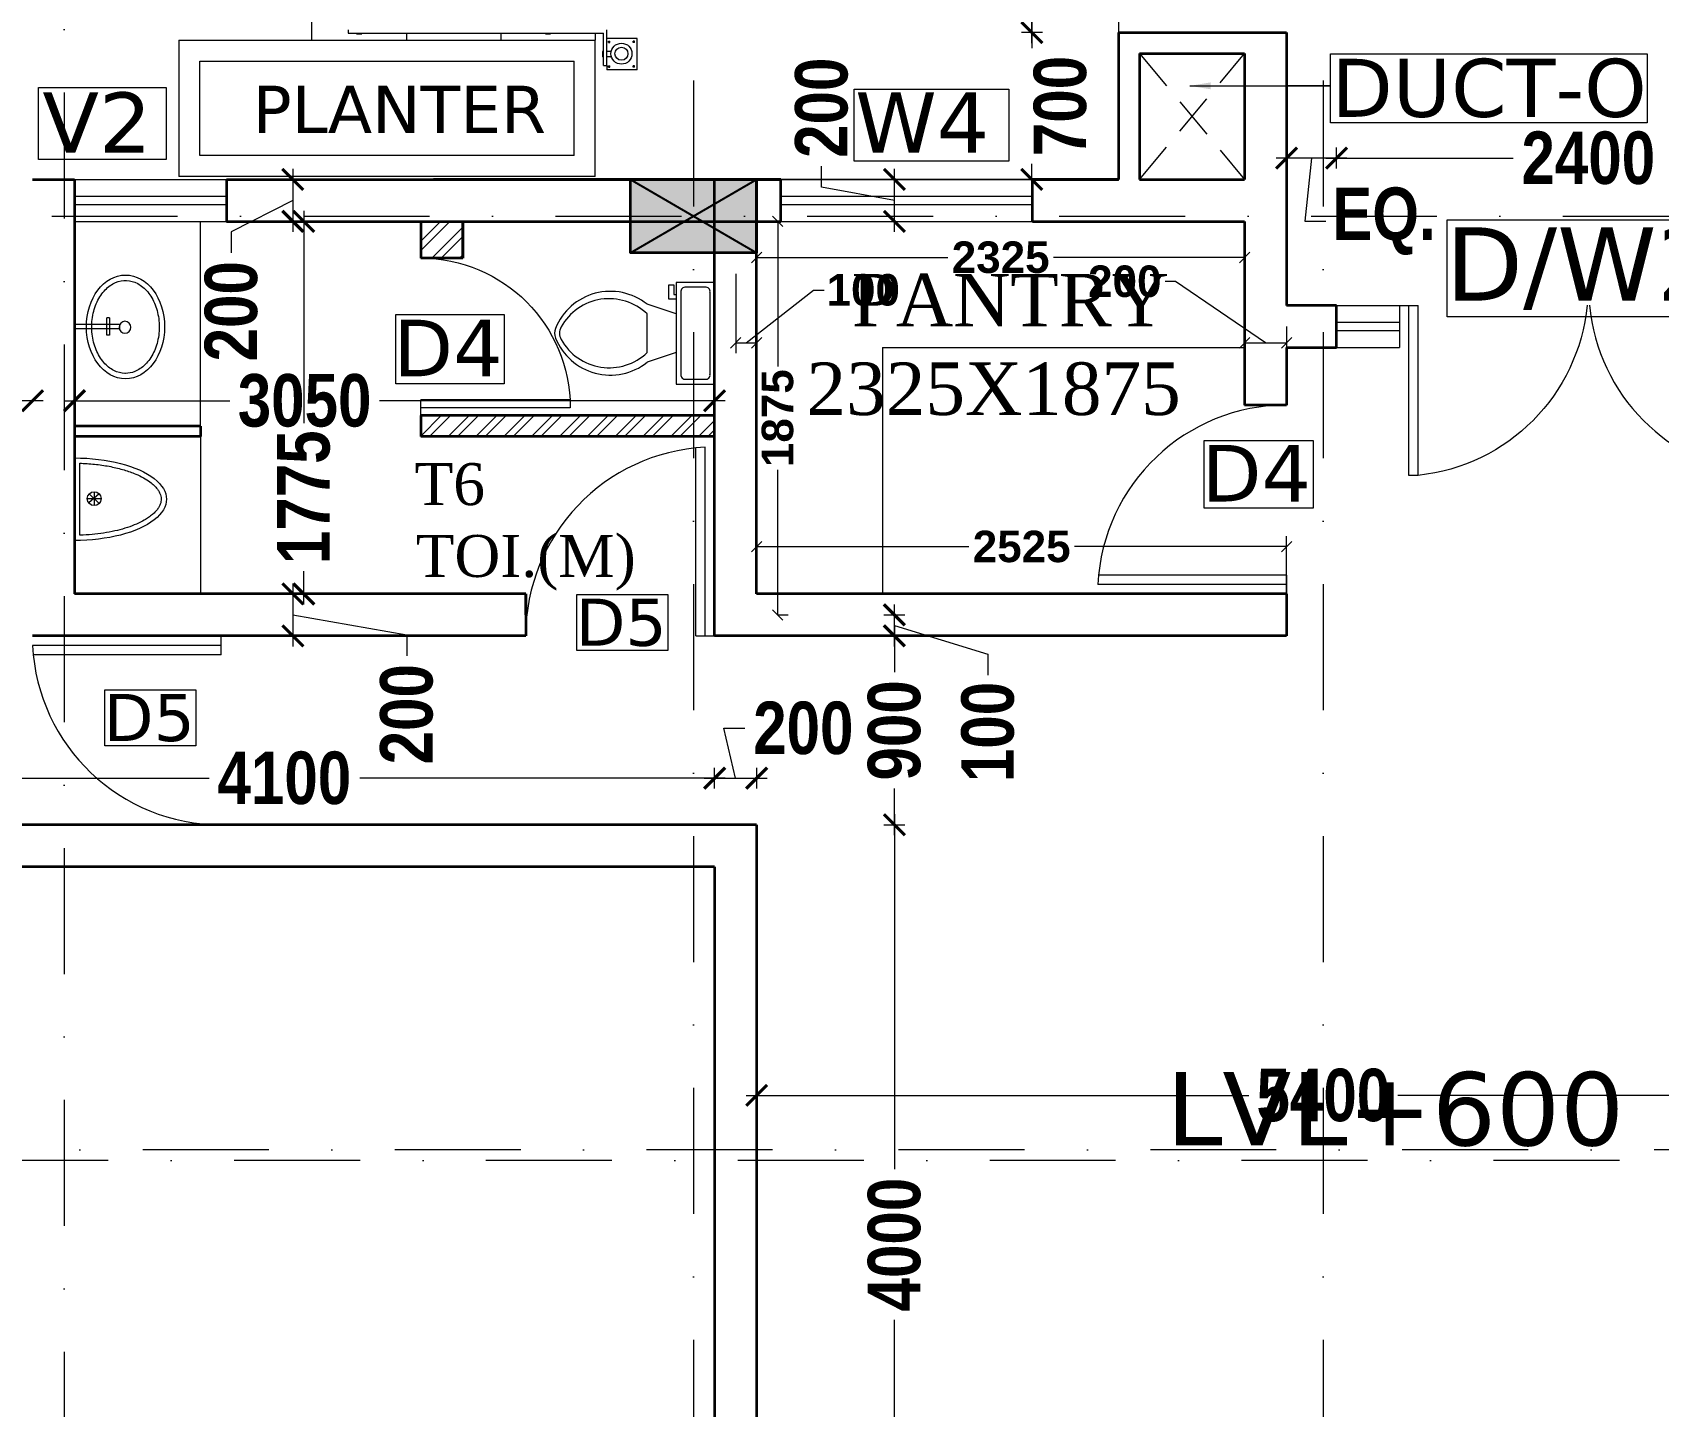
# Model space of a CAD drawing. Header units: millimetres. Extents: x -3092162 to 4513894, y -12317808 to 1849994.
# Drawn here: x -444664 to -436917, y -5877753 to -5871206 of the extents above; entities that cross this region are included whole.
import ezdxf

# ---------------------------------------------------------------- set-up
doc = ezdxf.new("R2010")
doc.units = ezdxf.units.MM
doc.header["$LTSCALE"] = 2
doc.header["$MEASUREMENT"] = 0
doc.linetypes.add('DASHDOT', pattern=[1, 0.5, -0.25, 0, -0.25])
doc.linetypes.add('DASHED2', pattern=[0.375, 0.25, -0.125])
for name, color, linetype, lineweight in [('coloumn', 10, 'Continuous', 35), ('D DIM', 250, 'Continuous', 9), ('D4', 10, 'Continuous', 5), ('D5', 10, 'Continuous', 5), ('DETAIL', 240, 'Continuous', 9), ('DOOR', 27, 'Continuous', 5), ('DUCT', 37, 'Continuous', 35), ('DW2', 10, 'Continuous', 9), ('FIXTURE', 252, 'Continuous', 0), ('glass', 5, 'Continuous', 15), ('GRID', 251, 'DASHDOT', 5), ('hatch toilet', 42, 'Continuous', 9), ('RAILING', 47, 'Continuous', 13), ('RAMP', 253, 'Continuous', 9), ('SILL', 74, 'Continuous', 9), ('STAIR', 252, 'Continuous', 9), ('TEXT', 7, 'Continuous', 13), ('VENTI', 162, 'Continuous', 5), ('WAll', 250, 'Continuous', 35), ('walls', 250, 'Continuous', 9)]:
    doc.layers.add(name, color=color, linetype=linetype, lineweight=lineweight)
doc.layers.add('DOT', color=7, linetype='DASHED2', lineweight=0, true_color=0x89067c)
doc.layers.add('duct text', color=7, linetype='Continuous', lineweight=5, true_color=0x30182a)
doc.styles.add('door', font='arial.ttf', dxfattribs={"height": 70})
doc.styles.add('INNER DIM', font='ARIALNB.TTF', dxfattribs={"height": 250})
doc.styles.add('int dim', font='arialbd.ttf', dxfattribs={"height": 200})
doc.styles.get("Standard").update_dxf_attribs({"font": 'times.ttf', "height": 500})
doc.styles.add('style2', font='verdana.ttf')
doc.dimstyles.new('DOOR', dxfattribs={"dimtxt": 100, "dimasz": 100, "dimexe": 25, "dimexo": 50, "dimgap": 25, "dimtad": 0, "dimtih": 1, "dimtoh": 1, "dimdec": 0, "dimzin": 3, "dimdsep": 46, "dimtxsty": 'door', "dimblk": 'OBLIQUE', "dimcen": 200, "dimclrd": 256, "dimclre": 256, "dimclrt": 256, "dimadec": 0, "dimazin": 0, "dimtfac": 1, "dimtdec": 0, "dimtofl": 0, "dimtmove": 2, "dimatfit": 3, "dimfxl": 300, "dimfxlon": 1, "dimfrac": 1, "dimtolj": 1, "dimtzin": 0, "dimlwd": -1, "dimlwe": -1, "dimarcsym": 0})

# ---------------------------------------------------------------- blocks, each defined once
blk = doc.blocks.new('_Oblique')
at = {"color": 0, "linetype": 'ByBlock', "lineweight": -2}
blk.add_line((-0.5, -0.5), (0.5, 0.5), dxfattribs=at)
blk = doc.blocks.new('_ArchTick')
at = {"color": 0, "linetype": 'ByBlock', "const_width": 0.15}
blk.add_lwpolyline([(-0.5, -0.5), (0.5, 0.5)], dxfattribs=at)

msp = doc.modelspace()

# ---------------------------------------------------------------- hatches: boundary and pattern name
at = {"layer": 'coloumn', "ltscale": 100}
msp.add_hatch(color=256, dxfattribs=at).paths.add_polyline_path([(-441214.7, -5871906.2), (-441214.7, -5872256.2), (-441814.7, -5872256.2), (-441814.7, -5871906.2)])

# ---------------------------------------------------------------- linework, layer by layer
at = {"layer": 'coloumn', "lineweight": 25, "ltscale": 100}
for p, q in [((-441814.7, -5872256.2), (-441214.7, -5871906.2)), ((-441814.7, -5871906.2), (-441214.7, -5872256.2))]:
    msp.add_line(p, q, dxfattribs=at)
at = {"layer": 'coloumn', "ltscale": 100}
msp.add_lwpolyline([(-441214.7, -5871906.2), (-441214.7, -5872256.2), (-441814.7, -5872256.2), (-441814.7, -5871906.2)], close=True, dxfattribs=at)
at = {"layer": 'D DIM', "ltscale": 100}
for p, q in [((-439902.7, -5871256.2), (-439902.7, -5870357.4)), ((-439902.7, -5871156.2), (-439902.7, -5871280.3)), ((-439852.7, -5871206.2), (-439952.7, -5871206.2)), ((-439852.7, -5871206.2), (-439952.7, -5871206.2)), ((-438688.9, -5871854.6), (-438688.9, -5871754.6)), ((-438451.4, -5871854.6), (-438451.4, -5871754.6)), ((-438451.4, -5871854.6), (-438451.4, -5871754.6)), ((-443423.9, -5871856.2), (-443423.9, -5872156.2)), ((-440904.4, -5871942.9), (-440904.4, -5871842.9)), ((-440557.8, -5872156.2), (-440557.8, -5871856.2)), ((-439902.7, -5871956.2), (-439902.7, -5871832.1)), ((-438401.4, -5871804.6), (-438738.9, -5871804.6)), ((-438570.2, -5871804.6), (-438601.4, -5872105.4)), ((-438501.4, -5871804.6), (-437609.4, -5871804.6)), ((-443422, -5871906.2), (-443473.9, -5871906.2)), ((-440557.8, -5872006.2), (-440904.4, -5871942.9)), ((-440607.8, -5871906.2), (-440507.8, -5871906.2)), ((-439852.7, -5871906.2), (-439952.7, -5871906.2)), ((-443423.9, -5872006.2), (-443717.4, -5872156)), ((-443422.4, -5872106.2), (-443473.9, -5872106.2)), ((-443373.5, -5872106.2), (-443322, -5872106.2)), ((-443372, -5872056.2), (-443372, -5873067.6)), ((-441198.9, -5872106.2), (-441163.9, -5872106.2)), ((-441113.9, -5872106.2), (-441113.9, -5872797.1)), ((-440607.8, -5872106.2), (-440507.8, -5872106.2)), ((-438601.4, -5872105.4), (-438501.4, -5872105.4)), ((-443717.4, -5872156), (-443717.4, -5872256)), ((-438888.9, -5872206.2), (-438888.9, -5872734.7)), ((-438888.9, -5872206.2), (-438888.9, -5872327.8)), ((-441213.9, -5872277.8), (-440303.7, -5872277.8)), ((-441213.9, -5872356.2), (-441213.9, -5872327.8)), ((-438888.9, -5872277.8), (-439799.1, -5872277.8)), ((-441313.9, -5872356.2), (-441313.9, -5872734.7)), ((-441213.9, -5872356.2), (-441213.9, -5872734.7)), ((-439217.9, -5872392.3), (-439267.9, -5872392.3)), ((-438788.9, -5872684.7), (-439217.9, -5872392.3)), ((-441263.9, -5872684.7), (-440942.4, -5872433.3)), ((-440942.4, -5872433.3), (-440892.4, -5872433.3)), ((-438688.9, -5872606.2), (-438688.9, -5872734.7)), ((-441313.9, -5872684.7), (-441213.9, -5872684.7)), ((-438888.9, -5872684.7), (-438688.9, -5872684.7)), ((-444614.3, -5872960.5), (-445908.4, -5872960.5)), ((-444514.3, -5872960.5), (-443724.1, -5872960.5)), ((-444464.3, -5873010.5), (-444464.3, -5872910.5)), ((-441364.3, -5872960.5), (-443011.7, -5872960.5)), ((-441414.3, -5873010.5), (-441414.3, -5872910.5)), ((-441113.9, -5873981.2), (-441113.9, -5873290.3)), ((-441213.9, -5873881.2), (-441213.9, -5873605.9)), ((-441213.9, -5873655.9), (-440203.7, -5873655.9)), ((-438688.9, -5873655.9), (-439699.1, -5873655.9)), ((-438688.9, -5873981.2), (-438688.9, -5873605.9)), ((-443372, -5873931.2), (-443372, -5873773.4)), ((-443423.5, -5873881.2), (-443473.5, -5873881.2)), ((-443423.5, -5873831.2), (-443423.5, -5874131.2)), ((-443372, -5873881.2), (-443422, -5873881.2)), ((-440557.8, -5874131.2), (-440557.8, -5873931.2)), ((-443423.5, -5873981.2), (-442881.5, -5874076)), ((-441113.9, -5873981.2), (-441063.9, -5873981.2)), ((-440607.8, -5873981.2), (-440507.8, -5873981.2)), ((-440557.8, -5874031.2), (-440112.2, -5874168.3)), ((-440557.8, -5874031.2), (-440557.8, -5874253.8)), ((-443423.5, -5874081.2), (-443473.5, -5874081.2)), ((-442881.5, -5874076), (-442881.5, -5874176)), ((-440607.8, -5874081.2), (-440507.8, -5874081.2)), ((-440607.8, -5874081.2), (-440507.8, -5874081.2)), ((-440112.2, -5874168.3), (-440112.2, -5874268.3)), ((-441314.1, -5874759), (-441370, -5874521)), ((-441370, -5874521), (-441270, -5874521)), ((-441414.3, -5874809), (-441414.3, -5874709)), ((-441414.3, -5874809), (-441414.3, -5874709)), ((-441213.9, -5874809), (-441213.9, -5874709)), ((-445564.3, -5874759), (-443823.2, -5874759)), ((-441364.3, -5874759), (-443105.4, -5874759)), ((-441464.3, -5874759), (-441163.9, -5874759)), ((-440557.8, -5875031.2), (-440557.8, -5874808.6)), ((-440557.8, -5874931.2), (-440557.8, -5876622.3)), ((-440607.8, -5874981.2), (-440507.8, -5874981.2)), ((-440607.8, -5874981.2), (-440507.8, -5874981.2)), ((-441263.9, -5876270.2), (-438869.1, -5876270.2)), ((-441213.9, -5876270.2), (-441213.9, -5876220.2)), ((-435763.9, -5876270.2), (-438158.7, -5876270.2)), ((-440557.8, -5879031.2), (-440557.8, -5877340.1))]:
    msp.add_line(p, q, dxfattribs=at)
at = {"layer": 'D4'}
for p, q in [((-442932.6, -5872549.9), (-442417.1, -5872549.9)), ((-442932.6, -5872879.5), (-442932.6, -5872549.9)), ((-442417.1, -5872549.9), (-442417.1, -5872879.5)), ((-442417.1, -5872879.5), (-442932.6, -5872879.5)), ((-439081.4, -5873150.2), (-438562.2, -5873150.2)), ((-439081.4, -5873472.4), (-439081.4, -5873150.2)), ((-438562.2, -5873150.2), (-438562.2, -5873472.4)), ((-438562.2, -5873472.4), (-439081.4, -5873472.4))]:
    msp.add_line(p, q, dxfattribs=at)
at = {"layer": 'D5'}
for p, q in [((-442070.8, -5873883.8), (-441637.5, -5873883.8)), ((-442070.8, -5874150.7), (-442070.8, -5873883.8)), ((-441637.5, -5873883.8), (-441637.5, -5874150.7)), ((-441637.5, -5874150.7), (-442070.8, -5874150.7)), ((-444319.3, -5874337.8), (-443886, -5874337.8)), ((-444319.3, -5874604.7), (-444319.3, -5874337.8)), ((-443886, -5874337.8), (-443886, -5874604.7)), ((-443886, -5874604.7), (-444319.3, -5874604.7))]:
    msp.add_line(p, q, dxfattribs=at)
at = {"layer": 'DETAIL', "color": 253, "lineweight": 5, "ltscale": 0.5}
for p, q in [((-441783.1, -5871234.5), (-441928.1, -5871234.5)), ((-441920.6, -5871247.5), (-441913.6, -5871247.5)), ((-441920.6, -5871254.5), (-441920.6, -5871247.5)), ((-441920.6, -5871254.5), (-441913.6, -5871254.5)), ((-441913.6, -5871254.5), (-441913.6, -5871247.5)), ((-441795.6, -5871247.5), (-441802.6, -5871247.5)), ((-441802.6, -5871254.5), (-441802.6, -5871247.5)), ((-441795.6, -5871254.5), (-441802.6, -5871254.5)), ((-441795.6, -5871254.5), (-441795.6, -5871247.5)), ((-441783.1, -5871384.5), (-441783.1, -5871234.5)), ((-441783.1, -5871384.5), (-441928.1, -5871384.5)), ((-441920.6, -5871364.5), (-441913.6, -5871364.5)), ((-441920.6, -5871371.5), (-441920.6, -5871364.5)), ((-441920.6, -5871371.5), (-441913.6, -5871371.5)), ((-441913.6, -5871371.5), (-441913.6, -5871364.5)), ((-441795.6, -5871364.5), (-441802.6, -5871364.5)), ((-441802.6, -5871371.5), (-441802.6, -5871364.5)), ((-441795.6, -5871371.5), (-441802.6, -5871371.5)), ((-441795.6, -5871371.5), (-441795.6, -5871364.5))]:
    msp.add_line(p, q, dxfattribs=at)
at = {"layer": 'DOOR', "color": 252, "ltscale": 200}
for p, q in [((-438151.8, -5872506.2), (-438061.8, -5872506.2)), ((-438106.8, -5873316.2), (-438106.8, -5872506.2)), ((-438061.8, -5873316.2), (-438061.8, -5872506.2)), ((-438061.8, -5873316.2), (-438106.8, -5873316.2))]:
    msp.add_line(p, q, dxfattribs=at)
at = {"layer": 'DOOR', "ltscale": 200}
for p, q in [((-442102.8, -5872956.2), (-442814.3, -5872956.2)), ((-442814.3, -5873031.2), (-442814.3, -5872956.2)), ((-442101.8, -5872993.7), (-442814.3, -5872993.7))]:
    msp.add_line(p, q, dxfattribs=at)
at = {"layer": 'DOOR', "ltscale": 100}
for p, q in [((-441504.3, -5874081.2), (-441504.3, -5873185.7)), ((-441459.3, -5874081.2), (-441459.3, -5873182.3)), ((-438689.3, -5873791.2), (-439584.8, -5873791.2)), ((-438689.3, -5873791.2), (-438689.3, -5873881.2)), ((-438689.3, -5873836.2), (-439588.2, -5873836.2)), ((-443765.4, -5874171.2), (-443765.4, -5874081.2)), ((-441504.3, -5874081.2), (-441414.3, -5874081.2)), ((-443765.4, -5874126.2), (-444664.3, -5874126.2)), ((-443765.4, -5874171.2), (-444660.9, -5874171.2))]:
    msp.add_line(p, q, dxfattribs=at)
for centre, start, end in [((-438689.3, -5873881.2), 90, 177.13402), ((-441414.3, -5874081.2), 92.86598, 180), ((-443765.4, -5874081.2), 182.86598, 270)]:
    msp.add_arc(centre, 900, start, end, dxfattribs=at)
at = {"layer": 'DOOR', "color": 252, "ltscale": 200, "extrusion": (0, 0, -1)}
msp.add_ellipse((-438154.5, -5872419.6), major_axis=(331.6, 838.1), ratio=1, start_param=1.289385, end_param=2.66187, dxfattribs=at)
at = {"layer": 'DOOR', "color": 252, "ltscale": 200}
msp.add_ellipse((-436349.2, -5872419.6), major_axis=(-331.6, 838.1), ratio=1, start_param=1.289385, end_param=2.66187, dxfattribs=at)
at = {"layer": 'DOT', "ltscale": 400}
for p, q in [((-439489.3, -5866556.2), (-439489.3, -5871206.2)), ((-439389.3, -5871906.2), (-438889.3, -5871306.2)), ((-439389.3, -5871306.2), (-438889.3, -5871906.2))]:
    msp.add_line(p, q, dxfattribs=at)
at = {"layer": 'DUCT', "ltscale": 100}
for p, q in [((-439489.3, -5871206.2), (-439489.3, -5871906.2)), ((-439489.3, -5871206.2), (-438689.3, -5871206.2)), ((-438689.3, -5871206.2), (-438689.3, -5872106.2)), ((-439389.3, -5871306.2), (-439389.3, -5871906.2)), ((-439389.3, -5871306.2), (-438889.3, -5871306.2)), ((-438889.3, -5871306.2), (-438889.3, -5871906.2)), ((-444664.3, -5871906.2), (-444464.3, -5871906.2)), ((-444464.3, -5871906.2), (-444464.3, -5873881.2)), ((-443739.3, -5871906.2), (-441099.3, -5871906.2)), ((-443739.3, -5871906.2), (-443739.3, -5872106.2)), ((-443714.3, -5871906.2), (-441099.3, -5871906.2)), ((-441099.3, -5871906.2), (-442753.9, -5871906.2)), ((-441099.3, -5871906.2), (-442753.9, -5871906.2)), ((-441099.3, -5872106.2), (-441099.3, -5871906.2)), ((-439899.3, -5871906.2), (-439489.3, -5871906.2)), ((-439899.3, -5872106.2), (-439899.3, -5871906.2)), ((-439488.5, -5871906.2), (-439899.3, -5871906.2)), ((-439389.3, -5871906.2), (-438889.3, -5871906.2)), ((-443739.3, -5872106.2), (-442814.3, -5872106.2)), ((-443714.3, -5872106.2), (-442814.3, -5872106.2)), ((-442614.3, -5872106.2), (-441099.3, -5872106.2)), ((-442614.3, -5872106.2), (-441299.3, -5872106.2)), ((-439899.3, -5872106.2), (-438889.3, -5872106.2)), ((-443864.3, -5873081.2), (-443864.3, -5873131.2))]:
    msp.add_line(p, q, dxfattribs=at)
at = {"layer": 'duct text', "ltscale": 0.1}
msp.add_lwpolyline([(-438479.7, -5871307.7), (-436971.3, -5871307.7), (-436971.3, -5871636.8), (-438479.7, -5871636.8)], close=True, dxfattribs=at)
at = {"layer": 'DW2'}
for p, q in [((-437923.6, -5872098.9), (-436561.9, -5872098.9)), ((-437923.6, -5872561.2), (-437923.6, -5872098.9)), ((-436561.9, -5872561.2), (-437923.6, -5872561.2))]:
    msp.add_line(p, q, dxfattribs=at)
at = {"layer": 'FIXTURE', "ltscale": 100}
for p, q in [((-443864.3, -5873081.2), (-443864.3, -5872106.2)), ((-444310.8, -5872647.8), (-444310.8, -5872565.9)), ((-444310.8, -5872647.8), (-444310.8, -5872565.9)), ((-444297.2, -5872565.9), (-444310.8, -5872565.9)), ((-444297.2, -5872565.9), (-444297.2, -5872647.8)), ((-444297.2, -5872565.9), (-444297.2, -5872647.8)), ((-444464.3, -5872595.5), (-444249.4, -5872595.5)), ((-444464.3, -5872595.5), (-444249.4, -5872595.5)), ((-444464.3, -5872617.5), (-444464.3, -5872595.5)), ((-444249.4, -5872617.5), (-444464.3, -5872617.5)), ((-444249.4, -5872617.5), (-444464.3, -5872617.5)), ((-444297.2, -5872647.8), (-444310.8, -5872647.8)), ((-444297.2, -5872647.8), (-444310.8, -5872647.8)), ((-444249.4, -5872595.5), (-444249.4, -5872617.5)), ((-444249.4, -5872595.5), (-444249.4, -5872617.5)), ((-440614.3, -5872706.2), (-438889.3, -5872706.2)), ((-440614.3, -5872706.2), (-440614.3, -5873881.2)), ((-443864.3, -5873131.2), (-443864.3, -5873881.2)), ((-444464.3, -5873626.7), (-444464.3, -5873233.2)), ((-444439.3, -5873601.4), (-444439.3, -5873258.5)), ((-444403.2, -5873427.2), (-444337.2, -5873427.2)), ((-444346.6, -5873404.2), (-444396, -5873447.8)), ((-444394.1, -5873404.5), (-444346.3, -5873449.9)), ((-444370.2, -5873394.2), (-444370.2, -5873460.2))]:
    msp.add_line(p, q, dxfattribs=at)
at = {"layer": 'FIXTURE'}
for p, q in [((-441632.5, -5872477.4), (-441632.5, -5872408.2)), ((-441632.5, -5872408.2), (-441609.4, -5872408.2)), ((-441609.4, -5872408.2), (-441609.4, -5872454.3)), ((-441413.2, -5872396.6), (-441597.9, -5872396.6)), ((-441597.9, -5872396.6), (-441597.9, -5872881.3)), ((-441459.4, -5872419.7), (-441551.7, -5872419.7)), ((-441413.2, -5872881.3), (-441413.2, -5872396.6)), ((-441597.9, -5872477.4), (-441632.5, -5872477.4)), ((-441609.4, -5872454.3), (-441597.9, -5872454.3)), ((-441574.8, -5872442.8), (-441574.8, -5872835.1)), ((-441436.3, -5872835.1), (-441436.3, -5872442.8)), ((-441597.9, -5872546.7), (-441736.3, -5872500.5)), ((-441736.3, -5872731.3), (-441736.3, -5872546.7)), ((-441597.9, -5872731.3), (-441736.3, -5872777.4)), ((-441597.9, -5872881.3), (-441413.2, -5872881.3)), ((-441551.7, -5872858.2), (-441459.4, -5872858.2))]:
    msp.add_line(p, q, dxfattribs=at)
at = {"layer": 'FIXTURE', "ltscale": 100}
msp.add_circle((-444370.2, -5873427.2), 33, dxfattribs=at)
msp.add_ellipse((-444221.3, -5872608.9), major_axis=(0, 247.1), ratio=0.753978, start_param=1.570796326795256, end_param=7.853981633974842, dxfattribs=at)
msp.add_ellipse((-444221.3, -5872608.9), major_axis=(0, 247.1), ratio=0.753978, start_param=1.570796326795256, end_param=7.853981633974842, dxfattribs=at)
at = {"layer": 'FIXTURE'}
for centre, major_axis, start_param, end_param in [((-441554.6, -5872439.9), (-14.4, 14.4), -0.927295, 0.927295), ((-441456.5, -5872439.9), (14.4, 14.4), 5.35589, 7.21048), ((-441911.3, -5872720.2), (274.5, 59.3), 0.685654, 2.549517), ((-441916.7, -5872735.9), (-26.3, 260.1), -0.862157, 0.963985), ((-442115, -5872639), (43.5, 43.5), 1.97677, 2.735616), ((-442091.6, -5872639), (43.5, 43.5), 1.850014, 2.862371), ((-441911.3, -5872557.7), (198.6, 198.6), 2.735616, 4.599479), ((-441916.7, -5872542), (184.9, 184.9), 2.862371, 4.688514), ((-441554.6, -5872838), (14.4, 14.4), 2.214297, 4.068888), ((-441456.5, -5872838), (14.4, 14.4), 3.785094, 5.639684)]:
    msp.add_ellipse(centre, major_axis=major_axis, ratio=1, start_param=start_param, end_param=end_param, dxfattribs=at)
at = {"layer": 'FIXTURE', "ltscale": 100, "extrusion": (0, 0, -1)}
for centre, major_axis, ratio, start_param, end_param in [((-444223.9, -5872610.5), (0, 28.3), 1, 0.7853973165761907, 7.068582623755777), ((-444464.3, -5873430), (-438.1, 0), 0.449067, 1.570796, 4.712389)]:
    msp.add_ellipse(centre, major_axis=major_axis, ratio=ratio, start_param=start_param, end_param=end_param, dxfattribs=at)
at = {"layer": 'FIXTURE', "ltscale": 100}
for points, knots in [([(-444221.3, -5872830.4), (-444206.2, -5872830.4), (-444191.1, -5872827.5), (-444159, -5872814.4), (-444142.1, -5872803.1), (-444111.8, -5872772.6), (-444098.3, -5872753.4), (-444076.9, -5872709.4), (-444069.1, -5872684.6), (-444060.3, -5872632.7), (-444059.4, -5872605.6), (-444064.7, -5872552.8), (-444070.8, -5872527), (-444089.2, -5872480.4), (-444101.4, -5872459.5), (-444129.9, -5872425.2), (-444146.2, -5872411.7), (-444180.3, -5872393.3), (-444198.1, -5872388.3), (-444233.8, -5872386.7), (-444251.7, -5872390), (-444286.4, -5872405), (-444303.1, -5872416.8), (-444333.1, -5872448.1), (-444346.3, -5872467.7), (-444367.1, -5872512.3), (-444374.6, -5872537.3), (-444382.6, -5872589.4), (-444383.1, -5872616.5), (-444377.1, -5872669.2), (-444370.6, -5872694.7), (-444351.6, -5872740.8), (-444339.1, -5872761.4), (-444310.2, -5872794.9), (-444293.8, -5872808), (-444259.5, -5872825.5), (-444241.7, -5872830), (-444223, -5872830.4), (-444222.2, -5872830.4), (-444221.3, -5872830.4)], [0, 0, 0, 0, 0.297002, 0.297002, 0.648161, 0.648161, 0.99932, 0.99932, 1.350478, 1.350478, 1.701637, 1.701637, 2.052795, 2.052795, 2.403954, 2.403954, 2.755113, 2.755113, 3.106271, 3.106271, 3.45743, 3.45743, 3.808588, 3.808588, 4.159747, 4.159747, 4.510906, 4.510906, 4.862064, 4.862064, 5.213223, 5.213223, 5.564381, 5.564381, 5.91554, 5.91554, 6.266699, 6.266699, 6.283185, 6.283185, 6.283185, 6.283185]), ([(-444221.3, -5872830.4), (-444206.2, -5872830.4), (-444191.1, -5872827.5), (-444159, -5872814.4), (-444142.1, -5872803.1), (-444111.8, -5872772.6), (-444098.3, -5872753.4), (-444076.9, -5872709.4), (-444069.1, -5872684.6), (-444060.3, -5872632.7), (-444059.4, -5872605.6), (-444064.7, -5872552.8), (-444070.8, -5872527), (-444089.2, -5872480.4), (-444101.4, -5872459.5), (-444129.9, -5872425.2), (-444146.2, -5872411.7), (-444180.3, -5872393.3), (-444198.1, -5872388.3), (-444233.8, -5872386.7), (-444251.7, -5872390), (-444286.4, -5872405), (-444303.1, -5872416.8), (-444333.1, -5872448.1), (-444346.3, -5872467.7), (-444367.1, -5872512.3), (-444374.6, -5872537.3), (-444382.6, -5872589.4), (-444383.1, -5872616.5), (-444377.1, -5872669.2), (-444370.6, -5872694.7), (-444351.6, -5872740.8), (-444339.1, -5872761.4), (-444310.2, -5872794.9), (-444293.8, -5872808), (-444259.5, -5872825.5), (-444241.7, -5872830), (-444223, -5872830.4), (-444222.2, -5872830.4), (-444221.3, -5872830.4)], [0, 0, 0, 0, 0.297002, 0.297002, 0.648161, 0.648161, 0.99932, 0.99932, 1.350478, 1.350478, 1.701637, 1.701637, 2.052795, 2.052795, 2.403954, 2.403954, 2.755113, 2.755113, 3.106271, 3.106271, 3.45743, 3.45743, 3.808588, 3.808588, 4.159747, 4.159747, 4.510906, 4.510906, 4.862064, 4.862064, 5.213223, 5.213223, 5.564381, 5.564381, 5.91554, 5.91554, 6.266699, 6.266699, 6.283185, 6.283185, 6.283185, 6.283185]), ([(-444439.3, -5873258.5), (-444436.7, -5873258.6), (-444434, -5873258.7), (-444407.2, -5873259.6), (-444383.2, -5873261.4), (-444336.3, -5873266.7), (-444313.4, -5873270.3), (-444269.4, -5873279.1), (-444248.3, -5873284.3), (-444208.5, -5873296.2), (-444189.9, -5873302.9), (-444159.5, -5873315.8), (-444147.1, -5873321.8), (-444124.5, -5873334.4), (-444114.2, -5873340.9), (-444097.6, -5873353.2), (-444090.8, -5873358.8), (-444079, -5873370.2), (-444073.9, -5873375.9), (-444066, -5873386.2), (-444063.1, -5873390.8), (-444058.1, -5873399.9), (-444056.2, -5873404.4), (-444053.2, -5873413.2), (-444052.3, -5873417.6), (-444051.2, -5873426.1), (-444051, -5873430.4), (-444051.7, -5873438.9), (-444052.4, -5873443.2), (-444054.8, -5873451.9), (-444056.5, -5873456.4), (-444060.9, -5873465.4), (-444063.6, -5873470), (-444070.1, -5873479.3), (-444073.9, -5873484), (-444082.6, -5873493.4), (-444087.6, -5873498.1), (-444098.5, -5873507.4), (-444104.6, -5873512.1), (-444117.7, -5873521.1), (-444124.8, -5873525.6), (-444143.7, -5873536.4), (-444156.1, -5873542.5), (-444182.8, -5873554.2), (-444197.2, -5873559.6), (-444227.5, -5873569.7), (-444243.5, -5873574.2), (-444276.8, -5873582.4), (-444294.1, -5873586), (-444329.7, -5873592.1), (-444348, -5873594.7), (-444385.3, -5873598.6), (-444404.2, -5873600), (-444428.6, -5873601.1), (-444434, -5873601.2), (-444439.3, -5873601.4)], [1.629393, 1.629393, 1.629393, 1.629393, 1.648181, 1.648181, 1.818462, 1.818462, 1.988743, 1.988743, 2.159025, 2.159025, 2.329306, 2.329306, 2.461629, 2.461629, 2.593951, 2.593951, 2.703241, 2.703241, 2.812532, 2.812532, 2.903056, 2.903056, 2.993581, 2.993581, 3.084106, 3.084106, 3.17463, 3.17463, 3.265155, 3.265155, 3.35568, 3.35568, 3.446205, 3.446205, 3.536729, 3.536729, 3.627254, 3.627254, 3.717779, 3.717779, 3.808303, 3.808303, 3.942921, 3.942921, 4.077539, 4.077539, 4.212157, 4.212157, 4.346775, 4.346775, 4.481393, 4.481393, 4.616011, 4.616011, 4.653792, 4.653792, 4.653792, 4.653792])]:
    msp.add_open_spline(points, degree=3, knots=knots, dxfattribs=at)
at = {"layer": 'glass', "ltscale": 100}
for p, q in [((-444464.3, -5871986.2), (-443739.3, -5871986.2)), ((-444464.3, -5872026.2), (-443739.3, -5872026.2)), ((-441099.3, -5871986.2), (-439899.3, -5871986.2)), ((-441099.3, -5872026.2), (-439899.3, -5872026.2)), ((-438451.8, -5872586.2), (-438151.8, -5872586.2)), ((-438451.8, -5872626.2), (-438151.8, -5872626.2))]:
    msp.add_line(p, q, dxfattribs=at)
at = {"layer": 'GRID', "color": 5, "ltscale": 600}
for p, q in [((-444514.3, -5806686.5), (-444514.3, -5893766)), ((-441514.3, -5807829.3), (-441514.3, -5892623.2)), ((-438514.3, -5807829.3), (-438514.3, -5892623.2))]:
    msp.add_line(p, q, dxfattribs=at)
at = {"layer": 'GRID', "color": 6, "ltscale": 600}
for p, q in [((-460174.2, -5872081.2), (-367334.7, -5872081.2)), ((-365097.3, -5876581.2), (-461068.5, -5876581.2)), ((-367932.2, -5876530.5), (-458429, -5876530.5))]:
    msp.add_line(p, q, dxfattribs=at)
at = {"layer": 'hatch toilet', "ltscale": 100}
for p, q in [((-442814.3, -5872200.7), (-442719.8, -5872106.2)), ((-442814.3, -5872112.4), (-442808.2, -5872106.2)), ((-442814.3, -5872244.9), (-442675.6, -5872106.2)), ((-442762.2, -5872281.2), (-442614.3, -5872133.3)), ((-442718, -5872281.2), (-442614.3, -5872177.5)), ((-442629.6, -5872281.2), (-442614.3, -5872265.9)), ((-442814.3, -5873128.8), (-442716.7, -5873031.2)), ((-442814.3, -5873040.4), (-442805.1, -5873031.2)), ((-442772.5, -5873131.2), (-442672.5, -5873031.2)), ((-442684.1, -5873131.2), (-442584.1, -5873031.2)), ((-442639.9, -5873131.2), (-442539.9, -5873031.2)), ((-442551.5, -5873131.2), (-442451.5, -5873031.2)), ((-442507.3, -5873131.2), (-442407.3, -5873031.2)), ((-442419, -5873131.2), (-442319, -5873031.2)), ((-442374.8, -5873131.2), (-442274.8, -5873031.2)), ((-442286.4, -5873131.2), (-442186.4, -5873031.2)), ((-442242.2, -5873131.2), (-442142.2, -5873031.2)), ((-442153.8, -5873131.2), (-442053.8, -5873031.2)), ((-442109.6, -5873131.2), (-442009.6, -5873031.2)), ((-442021.2, -5873131.2), (-441921.2, -5873031.2)), ((-441977, -5873131.2), (-441877, -5873031.2)), ((-441888.6, -5873131.2), (-441788.6, -5873031.2)), ((-441844.4, -5873131.2), (-441744.4, -5873031.2)), ((-441756, -5873131.2), (-441656, -5873031.2)), ((-441711.8, -5873131.2), (-441611.8, -5873031.2)), ((-441623.5, -5873131.2), (-441523.5, -5873031.2)), ((-441579.3, -5873131.2), (-441479.3, -5873031.2)), ((-441490.9, -5873131.2), (-441414.3, -5873054.6)), ((-441446.7, -5873131.2), (-441414.3, -5873098.8))]:
    msp.add_line(p, q, dxfattribs=at)
at = {"layer": 'RAILING', "ltscale": 100}
for p, q in [((-443160.9, -5871192.9), (-443160.9, -5871208.9)), ((-443160.9, -5871208.9), (-441944.1, -5871208.9)), ((-441944.1, -5871363.1), (-441944.1, -5871208.9)), ((-441928.1, -5871363.1), (-441928.1, -5871192.9)), ((-441944.1, -5871363.1), (-441928.1, -5871363.1))]:
    msp.add_line(p, q, dxfattribs=at)
at = {"layer": 'RAILING', "ltscale": 0.5}
for p, q in [((-443120.6, -5871208.9), (-443120.6, -5871212.9)), ((-443120.6, -5871212.9), (-443095.6, -5871212.9)), ((-443095.6, -5871208.9), (-443095.6, -5871212.9)), ((-442220.6, -5871208.9), (-442220.6, -5871212.9)), ((-442220.6, -5871212.9), (-442195.6, -5871212.9)), ((-442195.6, -5871208.9), (-442195.6, -5871212.9)), ((-441944.1, -5871297), (-441948.1, -5871297)), ((-441948.1, -5871297), (-441948.1, -5871322)), ((-441944.1, -5871322), (-441948.1, -5871322)), ((-441911.1, -5871297), (-441928.1, -5871297)), ((-441911.1, -5871322), (-441928.1, -5871322))]:
    msp.add_line(p, q, dxfattribs=at)
for radius in [50, 31]:
    msp.add_circle((-441858.1, -5871307), radius, dxfattribs=at)
for start, end in [(71.87937, 90), (270, 293.52189)]:
    msp.add_arc((-441911.1, -5871309.5), 12.5, start, end, dxfattribs=at)
at = {"layer": 'RAMP'}
msp.add_line((-441928.1, -5871363.1), (-441928.1, -5871384.5), dxfattribs=at)
at = {"layer": 'SILL', "ltscale": 100}
for p, q in [((-444464.3, -5871906.2), (-443739.3, -5871906.2)), ((-441099.3, -5871906.2), (-439899.3, -5871906.2)), ((-439899.3, -5871906.2), (-441099.3, -5871906.2)), ((-444464.3, -5872106.2), (-443739.3, -5872106.2)), ((-441099.3, -5872106.2), (-439899.3, -5872106.2)), ((-438451.8, -5872506.2), (-438151.8, -5872506.2)), ((-438151.8, -5872506.2), (-438151.8, -5872706.2)), ((-438451.8, -5872706.2), (-438151.8, -5872706.2))]:
    msp.add_line(p, q, dxfattribs=at)
at = {"layer": 'SILL', "ltscale": 200, "extrusion": (0, 0, -1)}
msp.add_ellipse((-442814.3, -5872993.7), major_axis=(503.8, -503.8), ratio=1, start_param=3.926991, end_param=5.497787, dxfattribs=at)
at = {"layer": 'STAIR', "ltscale": 100}
for p, q in [((-443333.1, -5871242.9), (-443333.1, -5868856.2)), ((-442883.1, -5871208.9), (-442883.1, -5871242.9)), ((-442433.1, -5871208.9), (-442433.1, -5871242.9)), ((-441983.1, -5871208.9), (-441983.1, -5871242.9))]:
    msp.add_line(p, q, dxfattribs=at)
at = {"layer": 'VENTI', "ltscale": 100}
for p, q in [((-444635.5, -5871468.5), (-444027.7, -5871468.5)), ((-444635.5, -5871811.6), (-444635.5, -5871468.5)), ((-444027.7, -5871468.5), (-444027.7, -5871811.6)), ((-440749.9, -5871476.3), (-440012.9, -5871476.3)), ((-440749.9, -5871819.1), (-440749.9, -5871476.3)), ((-440012.9, -5871476.3), (-440012.9, -5871819.1)), ((-444027.7, -5871811.6), (-444635.5, -5871811.6)), ((-440012.9, -5871819.1), (-440749.9, -5871819.1))]:
    msp.add_line(p, q, dxfattribs=at)
at = {"layer": 'WAll', "ltscale": 100}
for p, q in [((-441414.3, -5873031.2), (-441414.3, -5871906.2)), ((-441214.3, -5873881.2), (-441214.3, -5871906.2)), ((-438689.3, -5871906.2), (-438689.3, -5872506.2)), ((-442814.3, -5872106.2), (-442814.3, -5872281.2)), ((-442814.3, -5872106.2), (-442614.3, -5872106.2)), ((-442614.3, -5872281.2), (-442614.3, -5872106.2)), ((-442614.3, -5872106.2), (-442614.3, -5872281.2)), ((-438889.3, -5872106.2), (-438889.3, -5872981.2)), ((-442614.3, -5872281.2), (-442814.3, -5872281.2)), ((-438451.8, -5872506.2), (-438689.3, -5872506.2)), ((-438451.8, -5872706.2), (-438451.8, -5872506.2)), ((-438689.3, -5872706.2), (-438689.3, -5872981.2)), ((-438689.3, -5872706.2), (-438451.8, -5872706.2)), ((-441414.3, -5873031.2), (-442814.3, -5873031.2)), ((-442814.3, -5873031.2), (-442814.3, -5873131.2)), ((-441414.3, -5873131.2), (-441414.3, -5873031.2)), ((-438689.3, -5872981.2), (-438889.3, -5872981.2)), ((-443864.3, -5873081.2), (-444464.3, -5873081.2)), ((-443864.3, -5873131.2), (-444464.3, -5873131.2)), ((-442314.3, -5873131.2), (-442814.3, -5873131.2)), ((-441414.3, -5873131.2), (-442814.3, -5873131.2)), ((-441414.3, -5874081.2), (-441414.3, -5873131.2)), ((-442314.3, -5873881.2), (-444464.3, -5873881.2)), ((-442314.3, -5873981.2), (-442314.3, -5873881.2)), ((-442314.3, -5873881.2), (-442314.3, -5874081.2)), ((-438689.3, -5873881.2), (-441214.3, -5873881.2)), ((-438689.3, -5873881.2), (-438689.3, -5874081.2)), ((-442314.3, -5874081.2), (-444664.3, -5874081.2)), ((-438689.3, -5874081.2), (-441414.3, -5874081.2)), ((-441214.3, -5874981.2), (-445514.3, -5874981.2)), ((-441214.3, -5874981.2), (-441214.3, -5878981.2)), ((-441414.3, -5875181.2), (-447614.4, -5875181.2)), ((-441414.3, -5875181.2), (-441414.3, -5878981.2))]:
    msp.add_line(p, q, dxfattribs=at)
at = {"layer": 'walls', "lineweight": 18, "ltscale": 100}
for p, q in [((-443966.9, -5871242.9), (-441983.1, -5871242.9)), ((-443966.9, -5871242.9), (-443966.9, -5871892.9)), ((-441983.1, -5871892.9), (-441983.1, -5871242.9)), ((-443866.9, -5871792.9), (-443866.9, -5871342.9)), ((-443866.9, -5871342.9), (-442083.1, -5871342.9)), ((-442083.1, -5871792.9), (-442083.1, -5871342.9)), ((-442083.1, -5871792.9), (-443866.9, -5871792.9)), ((-441983.1, -5871892.9), (-443966.9, -5871892.9))]:
    msp.add_line(p, q, dxfattribs=at)

# ---------------------------------------------------------------- block references
at = {"layer": 'D DIM', "ltscale": 100}
for name, p, xscale, yscale, zscale, rotation in [('_ArchTick', (-439902.7, -5871206.2), 100, 100, 100, 90), ('_ArchTick', (-439902.7, -5871206.2), 100, 100, 100, 270), ('_ArchTick', (-438688.9, -5871804.6), 100, 100, 100, 180), ('_ArchTick', (-438451.4, -5871804.6), 100, 100, 100, 180), ('_ArchTick', (-443423.9, -5871906.2), 100, 100, 100, 90), ('_ArchTick', (-440557.8, -5871906.2), 100, 100, 100, 90), ('_ArchTick', (-439902.7, -5871906.2), 100, 100, 100, 270), ('_ArchTick', (-443423.9, -5872106.2), 100, 100, 100, 270), ('_ArchTick', (-443372, -5872106.2), 100, 100, 100, 90), ('_Oblique', (-441113.9, -5872106.2), 50, 50, 50, 90), ('_ArchTick', (-440557.8, -5872106.2), 100, 100, 100, 270), ('_Oblique', (-441213.9, -5872277.8), 50, 50, 50, 180), ('_Oblique', (-441313.9, -5872684.7), 50, 50, 50, 180), ('_Oblique', (-438888.9, -5872684.7), 50, 50, 50, 180), ('_ArchTick', (-444464.3, -5872960.5), 100, 100, 100, 180), ('_Oblique', (-441213.9, -5873655.9), 50, 50, 50, 180), ('_ArchTick', (-443423.5, -5873881.2), 100, 100, 100, 90), ('_ArchTick', (-443372, -5873881.2), 100, 100, 100, 270), ('_Oblique', (-441113.9, -5873981.2), 50, 50, 50, 270), ('_ArchTick', (-440557.8, -5873981.2), 100, 100, 100, 90), ('_ArchTick', (-443423.5, -5874081.2), 100, 100, 100, 270), ('_ArchTick', (-440557.8, -5874081.2), 100, 100, 100, 270), ('_ArchTick', (-440557.8, -5874081.2), 100, 100, 100, 90), ('_ArchTick', (-441414.3, -5874759), 100, 100, 100, 180), ('_ArchTick', (-440557.8, -5874981.2), 100, 100, 100, 270), ('_ArchTick', (-440557.8, -5874981.2), 100, 100, 100, 90), ('_ArchTick', (-441213.9, -5876270.2), 100, 100, 100, 180)]:
    msp.add_blockref(name, p, dxfattribs=dict(at, xscale=xscale, yscale=yscale, zscale=zscale, rotation=rotation))
for name, p, xscale, yscale, zscale in [('_ArchTick', (-438451.4, -5871804.6), 100, 100, 100), ('_Oblique', (-438888.9, -5872277.8), 50, 50, 50), ('_Oblique', (-441213.9, -5872684.7), 50, 50, 50), ('_Oblique', (-438688.9, -5872684.7), 50, 50, 50), ('_ArchTick', (-444664.3, -5872960.5), 100, 100, 100), ('_ArchTick', (-441414.3, -5872960.5), 100, 100, 100), ('_Oblique', (-438688.9, -5873655.9), 50, 50, 50), ('_ArchTick', (-441414.3, -5874759), 100, 100, 100), ('_ArchTick', (-441213.9, -5874759), 100, 100, 100)]:
    msp.add_blockref(name, p, dxfattribs=dict(at, xscale=xscale, yscale=yscale, zscale=zscale))

# ---------------------------------------------------------------- texts
at = {"layer": 'D DIM', "ltscale": 100, "attachment_point": 5, "rotation": 90}
for s, insert, char_height, style in [('\\A1;700', (-439767.5, -5871556.2), 250, 'INNER DIM'), ('\\A1;200', (-440904.4, -5871564.6), 250, 'INNER DIM'), ('\\A1;200', (-443717.4, -5872534.3), 250, 'INNER DIM'), ('\\A1;{\\H0.75x;1875}', (-441113.9, -5873043.7), 200, 'int dim'), ('\\A1;1775', (-443372, -5873420.5), 250, 'INNER DIM'), ('\\A1;200', (-442881.5, -5874454.3), 250, 'INNER DIM'), ('\\A1;900', (-440557.8, -5874531.2), 250, 'INNER DIM'), ('\\A1;100', (-440112.2, -5874538.9), 250, 'INNER DIM'), ('\\A1;4000', (-440557.8, -5876981.2), 250, 'INNER DIM')]:
    msp.add_mtext(s, dxfattribs=dict(at, insert=insert, char_height=char_height, style=style))
at = {"layer": 'D DIM', "ltscale": 100, "attachment_point": 5}
for s, insert, char_height, style in [('\\A1;2400', (-437251.4, -5871804.6), 250, 'INNER DIM'), ('\\A1;EQ.', (-438225, -5872105.4), 250, 'INNER DIM'), ('\\A1;{\\H0.75x;2325}', (-440051.4, -5872277.8), 200, 'int dim'), ('\\A1;{\\H0.75x;200}', (-439459.9, -5872392.3), 200, 'int dim'), ('\\A1;{\\H0.75x;100}', (-440706.1, -5872433.3), 200, 'int dim'), ('\\A1;3050', (-443367.9, -5872960.5), 250, 'INNER DIM'), ('\\A1;{\\H0.75x;2525}', (-439951.4, -5873655.9), 200, 'int dim'), ('\\A1;200', (-440991.7, -5874521), 250, 'INNER DIM'), ('\\A1;4100', (-443464.3, -5874759), 250, 'INNER DIM'), ('\\A1;5400', (-438513.9, -5876270.2), 250, 'INNER DIM')]:
    msp.add_mtext(s, dxfattribs=dict(at, insert=insert, char_height=char_height, style=style))
at = {"layer": 'D4', "style": 'style2'}
for p in [(-442945.6, -5872844.5), (-439093.6, -5873440.9)]:
    msp.add_text('D4', height=270, dxfattribs=at).set_placement(p)
at = {"layer": 'D5', "style": 'style2'}
for p in [(-442076.6, -5874128.3), (-444325.1, -5874582.3)]:
    msp.add_text('D5', height=225, dxfattribs=at).set_placement(p)
at = {"layer": 'duct text', "ltscale": 0.1, "insert": (-437724.1, -5871472.4), "char_height": 276.639, "width": 1547.237, "attachment_point": 5, "style": 'style2'}
msp.add_mtext('\\pt3043;DUCT-O', dxfattribs=at)
at = {"layer": 'DW2', "style": 'style2'}
msp.add_text('D/W2', height=350, dxfattribs=at).set_placement((-437931.8, -5872484.1))
at = {"layer": 'TEXT', "style": 'style2'}
msp.add_text('PLANTER', height=225, rotation=360, dxfattribs=at).set_placement((-443615.4, -5871684.7))
at = {"layer": 'TEXT', "lineweight": 50}
for s, height, p in [('  PANTRY', 250, (-440949.3, -5872606)), ('2325X1875', 250, (-440976.3, -5873028.4)), ('T6', 200, (-442844, -5873457.8)), ('TOI.(M)', 200, (-442838.5, -5873800.1))]:
    msp.add_text(s, height=height, dxfattribs=at).set_placement(p)
at = {"layer": 'TEXT', "style": 'style2'}
msp.add_text('LVL+600', height=350, dxfattribs=at).set_placement((-439262.4, -5876509))
at = {"layer": 'VENTI', "lineweight": 50, "style": 'style2'}
for s, p in [('V2', (-444617.1, -5871778.5)), ('W4', (-440745, -5871778.1))]:
    msp.add_text(s, height=287, dxfattribs=at).set_placement(p)

# ---------------------------------------------------------------- leaders
at = {"layer": 'duct text', "ltscale": 0.1}
msp.add_leader([(-439150.6, -5871460.3), (-438479.7, -5871460.3), (-438689.3, -5871460.3)], dimstyle='DOOR', dxfattribs=at)

doc.saveas('drawing.dxf')
